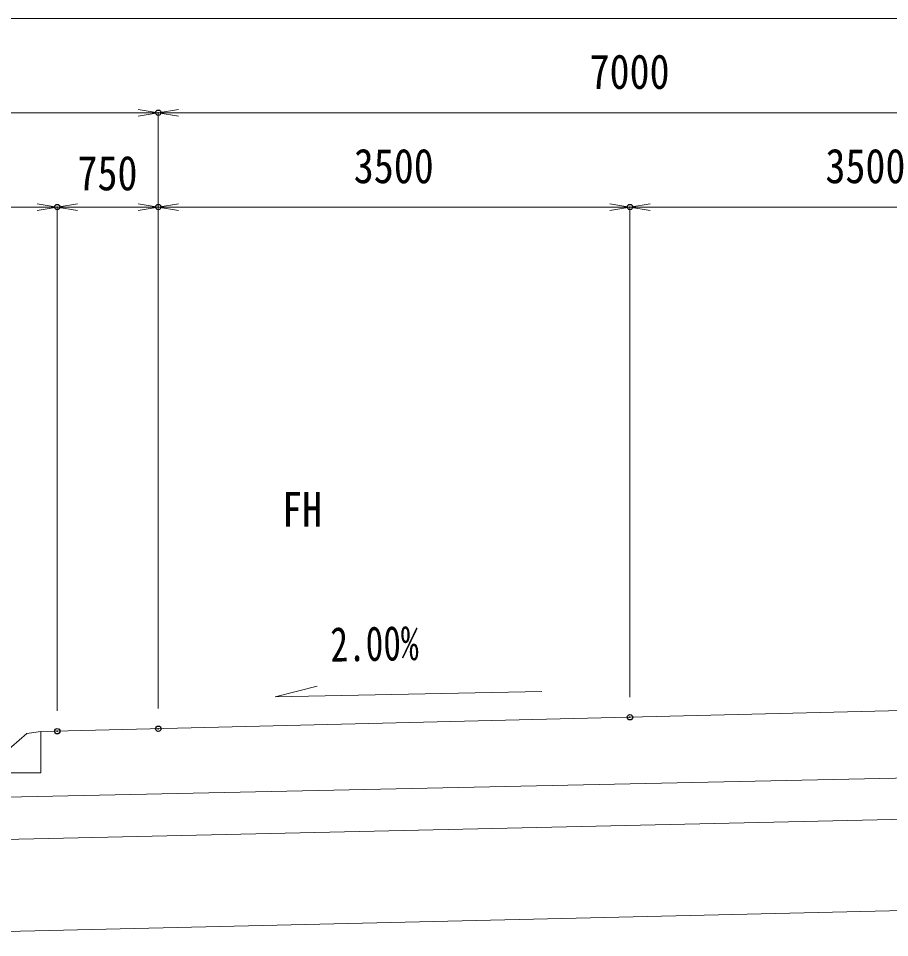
# Model space of a CAD drawing. Units: millimetres, scale not verified. Extents: x -42050 to 42050, y -32200 to 29700.
# Drawn here: x -1369 to 5096, y 8666 to 15488 of the extents above; entities that cross this region are included whole.
import ezdxf
from ezdxf.enums import TextEntityAlignment as Align

# ---------------------------------------------------------------- set-up
doc = ezdxf.new("R2010")
doc.units = ezdxf.units.MM
doc.header["$LTSCALE"] = 200
doc.header["$PDMODE"] = 32
doc.header["$PDSIZE"] = 40
for name, color, linetype, lineweight in [('0-0_0', 7, 'Continuous', 18), ('0-A_D-STR', 1, 'Continuous', 18), ('0-C_D-STR-STRB', 4, 'Continuous', 18), ('0-D_D-STR-DIM', 7, 'Continuous', 18), ('0-F_D-STR-HTXT', 7, 'Continuous', 18)]:
    doc.layers.add(name, color=color, linetype=linetype, lineweight=lineweight)
doc.layers.add('0-1_DEFPOINTS', color=7, linetype='Continuous')
doc.styles.add('ＭＳ ゴシック', font='')
doc.styles.get('ＭＳ ゴシック').set_extended_font_data('MS Gothic')

# ---------------------------------------------------------------- blocks, each defined once
blk = doc.blocks.new('open_arrow_20')
at = {"layer": '0-0_0'}
blk.add_line((0, 0), (-1, 0), dxfattribs=at)
blk.add_lwpolyline([(-7.5, 1.25), (0, 0), (-7.5, -1.25)], dxfattribs=at)
blk = doc.blocks.new('D113')
at = {"layer": '0-1_DEFPOINTS'}
for p in [(40969, 43787.8), (39469, 39945.3), (40969, 39898.1)]:
    blk.add_point(p, dxfattribs=at)
at = {"layer": '0-D_D-STR-DIM'}
for p, q in [((39469, 40095.3), (39469, 43787.8)), ((39489, 43787.8), (40949, 43787.8)), ((40969, 40048.1), (40969, 43787.8))]:
    blk.add_line(p, q, dxfattribs=at)
at = {"layer": '0-D_D-STR-DIM', "xscale": 20, "yscale": 20, "rotation": 180}
blk.add_blockref('open_arrow_20', (39469, 43787.8), dxfattribs=at)
at = {"layer": '0-D_D-STR-DIM', "xscale": 20, "yscale": 20}
blk.add_blockref('open_arrow_20', (40969, 43787.8), dxfattribs=at)
at = {"layer": '0-D_D-STR-DIM', "style": 'ＭＳ ゴシック', "width": 0.85}
blk.add_text('1500', height=256.6, dxfattribs=at).set_placement((39919.2, 43887.8), align=Align.BOTTOM_LEFT)
blk = doc.blocks.new('D69')
at = {"layer": '0-1_DEFPOINTS'}
for p in [(41719, 43787.8), (41719, 39916.4), (40969, 39898.1)]:
    blk.add_point(p, dxfattribs=at)
at = {"layer": '0-D_D-STR-DIM'}
for p, q in [((40969, 40048.1), (40969, 43787.8)), ((40989, 43787.8), (41699, 43787.8)), ((41719, 40066.4), (41719, 43787.8))]:
    blk.add_line(p, q, dxfattribs=at)
at = {"layer": '0-D_D-STR-DIM', "xscale": 20, "yscale": 20, "rotation": 180}
blk.add_blockref('open_arrow_20', (40969, 43787.8), dxfattribs=at)
at = {"layer": '0-D_D-STR-DIM', "xscale": 20, "yscale": 20}
blk.add_blockref('open_arrow_20', (41719, 43787.8), dxfattribs=at)
at = {"layer": '0-D_D-STR-DIM', "style": 'ＭＳ ゴシック', "width": 0.85}
blk.add_text('750', height=256.6, dxfattribs=at).set_placement((41119.1, 43835), align=Align.BOTTOM_LEFT)
blk = doc.blocks.new('D70')
at = {"layer": '0-1_DEFPOINTS'}
for p in [(45219, 43787.8), (45219, 40001.5), (41719, 39916.4)]:
    blk.add_point(p, dxfattribs=at)
at = {"layer": '0-D_D-STR-DIM'}
for p, q in [((41719, 40066.4), (41719, 43787.8)), ((41739, 43787.8), (45199, 43787.8)), ((45219, 40151.5), (45219, 43787.8))]:
    blk.add_line(p, q, dxfattribs=at)
at = {"layer": '0-D_D-STR-DIM', "xscale": 20, "yscale": 20, "rotation": 180}
blk.add_blockref('open_arrow_20', (41719, 43787.8), dxfattribs=at)
at = {"layer": '0-D_D-STR-DIM', "xscale": 20, "yscale": 20}
blk.add_blockref('open_arrow_20', (45219, 43787.8), dxfattribs=at)
at = {"layer": '0-D_D-STR-DIM', "style": 'ＭＳ ゴシック', "width": 0.85}
blk.add_text('3500', height=256.6, dxfattribs=at).set_placement((43169.2, 43887.8), align=Align.BOTTOM_LEFT)
blk = doc.blocks.new('D71')
at = {"layer": '0-1_DEFPOINTS'}
for p in [(48719, 43787.8), (48719, 40086.6), (45219, 40001.5)]:
    blk.add_point(p, dxfattribs=at)
at = {"layer": '0-D_D-STR-DIM'}
for p, q in [((45219, 40151.5), (45219, 43787.8)), ((45239, 43787.8), (48699, 43787.8)), ((48719, 40236.6), (48719, 43787.8))]:
    blk.add_line(p, q, dxfattribs=at)
at = {"layer": '0-D_D-STR-DIM', "xscale": 20, "yscale": 20, "rotation": 180}
blk.add_blockref('open_arrow_20', (45219, 43787.8), dxfattribs=at)
at = {"layer": '0-D_D-STR-DIM', "xscale": 20, "yscale": 20}
blk.add_blockref('open_arrow_20', (48719, 43787.8), dxfattribs=at)
at = {"layer": '0-D_D-STR-DIM', "style": 'ＭＳ ゴシック', "width": 0.85}
blk.add_text('3500', height=256.6, dxfattribs=at).set_placement((46669.2, 43887.8), align=Align.BOTTOM_LEFT)
blk = doc.blocks.new('D79')
at = {"layer": '0-1_DEFPOINTS'}
for p in [(41719, 44487.8), (37219, 40059.2), (41719, 39916.4)]:
    blk.add_point(p, dxfattribs=at)
at = {"layer": '0-D_D-STR-DIM'}
for p, q in [((37219, 40209.2), (37219, 44487.8)), ((37239, 44487.8), (41699, 44487.8)), ((41719, 40066.4), (41719, 44487.8))]:
    blk.add_line(p, q, dxfattribs=at)
at = {"layer": '0-D_D-STR-DIM', "xscale": 20, "yscale": 20, "rotation": 180}
blk.add_blockref('open_arrow_20', (37219, 44487.8), dxfattribs=at)
at = {"layer": '0-D_D-STR-DIM', "xscale": 20, "yscale": 20}
blk.add_blockref('open_arrow_20', (41719, 44487.8), dxfattribs=at)
at = {"layer": '0-D_D-STR-DIM', "style": 'ＭＳ ゴシック', "width": 0.85}
blk.add_text('4500', height=256.6, dxfattribs=at).set_placement((39169.2, 44587.8), align=Align.BOTTOM_LEFT)
blk = doc.blocks.new('D80')
at = {"layer": '0-1_DEFPOINTS'}
for p in [(48719, 44487.8), (48719, 40086.6), (41719, 39916.4)]:
    blk.add_point(p, dxfattribs=at)
at = {"layer": '0-D_D-STR-DIM'}
for p, q in [((41719, 40066.4), (41719, 44487.8)), ((41739, 44487.8), (48699, 44487.8)), ((48719, 40236.6), (48719, 44487.8))]:
    blk.add_line(p, q, dxfattribs=at)
at = {"layer": '0-D_D-STR-DIM', "xscale": 20, "yscale": 20, "rotation": 180}
blk.add_blockref('open_arrow_20', (41719, 44487.8), dxfattribs=at)
at = {"layer": '0-D_D-STR-DIM', "xscale": 20, "yscale": 20}
blk.add_blockref('open_arrow_20', (48719, 44487.8), dxfattribs=at)
at = {"layer": '0-D_D-STR-DIM', "style": 'ＭＳ ゴシック', "width": 0.85}
blk.add_text('7000', height=256.6, dxfattribs=at).set_placement((44919.2, 44587.8), align=Align.BOTTOM_LEFT)
blk = doc.blocks.new('D83')
at = {"layer": '0-D_D-STR-DIM'}
blk.add_line((27739, 45187.8), (51199, 45187.8), dxfattribs=at)

msp = doc.modelspace()

# ---------------------------------------------------------------- linework, layer by layer
at = {"layer": '0-A_D-STR'}
for points in [[(-1203.7, 10195.7), (7419, 10404.9), (12519, 10204.1)], [(-17575.2, 9670.9), (-3023.8, 9898.2), (-2044.9, 9695.1), (8036.4, 9910.4), (12245.8, 9813.8)], [(12057.6, 9544.8), (7419, 9593.6), (-2026.4, 9381.3), (-3097.7, 9621.3), (-17344.7, 9341.6)], [(-16872, 8666.3), (-3097.7, 8901.3), (-1989.4, 8698.3), (7419, 8919.8), (11606.4, 8900.3)]]:
    msp.add_lwpolyline(points, dxfattribs=at)
at = {"layer": '0-C_D-STR-STRB'}
msp.add_lwpolyline([(-1806, 10033.4), (-1975.2, 10182.2), (-2079, 10195.7), (-2079, 9889.1), (-1203.7, 9889.1), (-1203.7, 10195.7), (-1307.4, 10182.2), (-1476.6, 10033.4)], close=True, dxfattribs=at)
at = {"layer": '0-D_D-STR-DIM'}
msp.add_lwpolyline([(2513.8, 10492.2), (536.5, 10452.6), (847, 10533.5)], dxfattribs=at)

# ---------------------------------------------------------------- block references
for name in ['D83', 'D79', 'D80', 'D113', 'D69', 'D70', 'D71']:
    msp.add_blockref(name, (-42050, -29700), dxfattribs=at)

# ---------------------------------------------------------------- texts
at = {"layer": '0-D_D-STR-DIM', "style": 'ＭＳ ゴシック', "width": 0.75}
msp.add_text('2.00%', height=256.6, rotation=1.146, dxfattribs=at).set_placement((949.8, 10636.7), align=Align.BOTTOM_LEFT)
at = {"layer": '0-F_D-STR-HTXT', "style": 'ＭＳ ゴシック', "width": 0.85}
msp.add_text('FH', height=256.6, dxfattribs=at).set_placement((587.4, 11639.8), align=Align.BOTTOM_LEFT)

doc.saveas('drawing.dxf')
